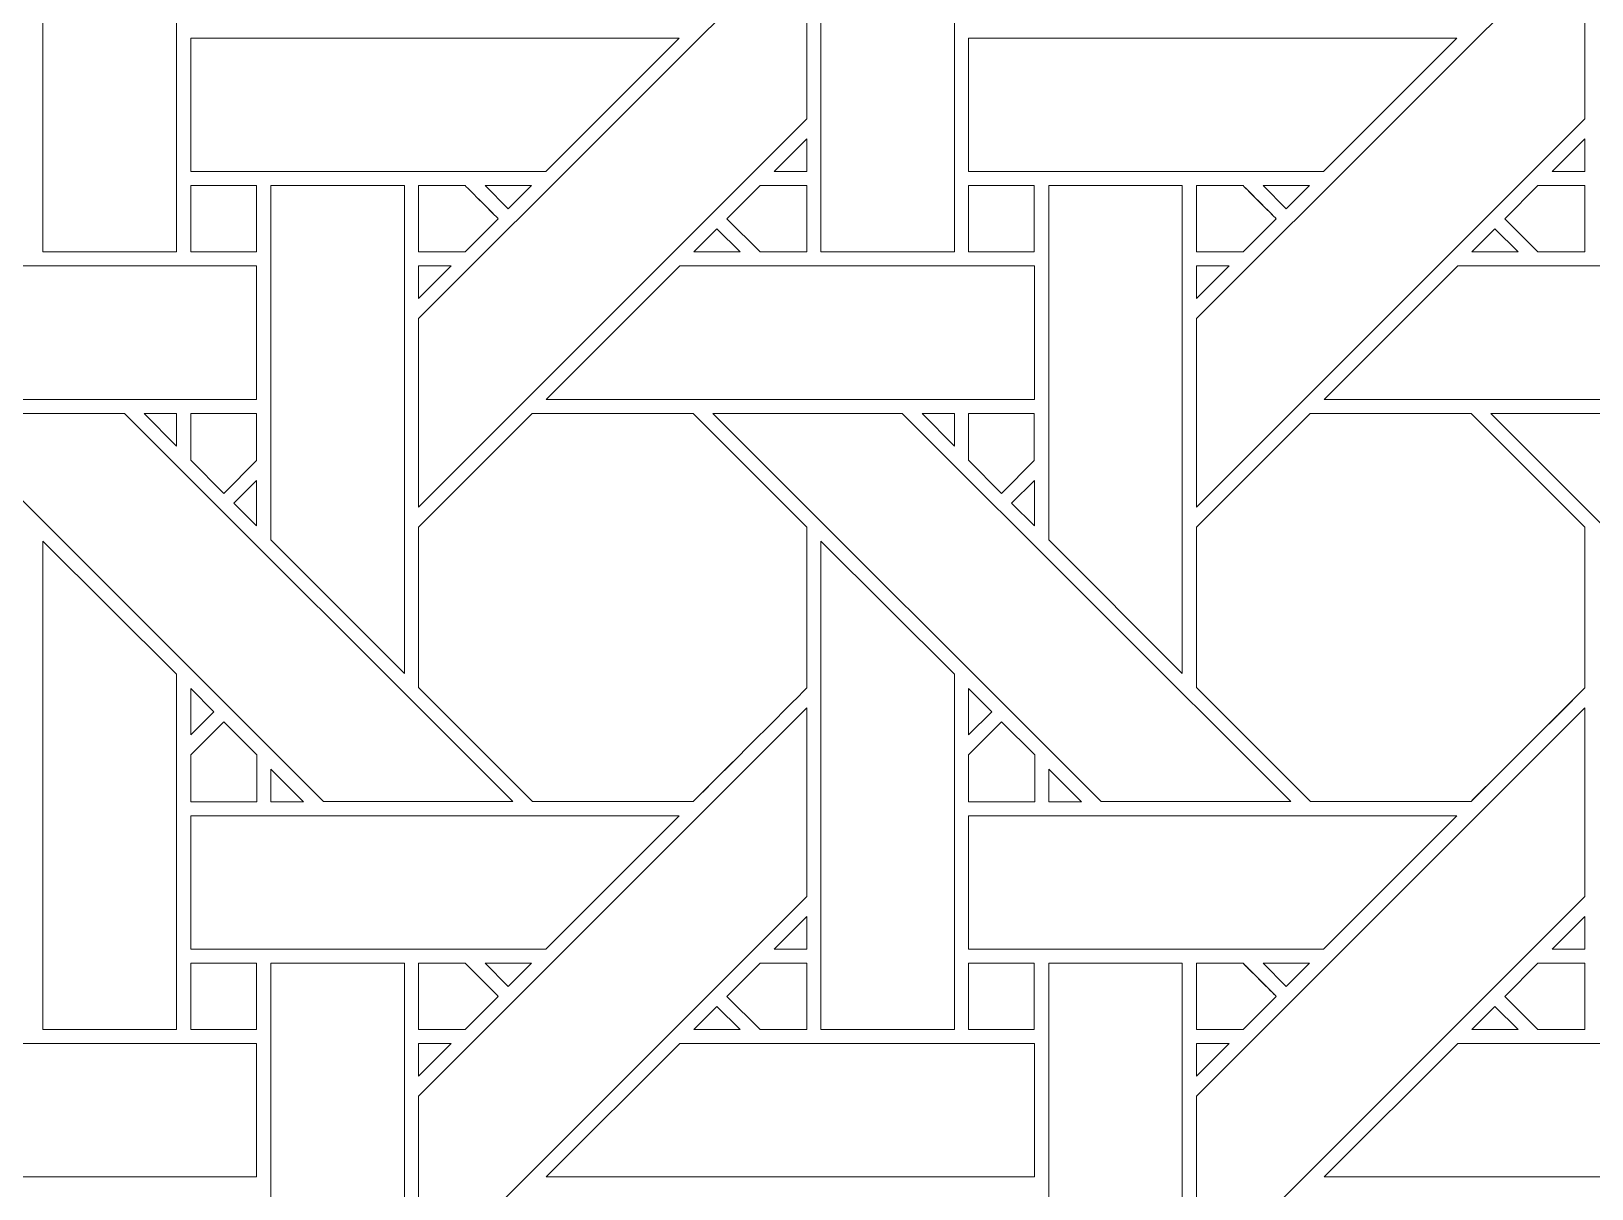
# Model space of a CAD drawing. Header units: inches. Extents: x 9.88 to 14.88, y 6.59 to 11.59.
# Drawn here: x 11.674 to 13.577, y 8.386 to 9.798 of the extents above; entities that cross this region are included whole.
import ezdxf

# ---------------------------------------------------------------- set-up
doc = ezdxf.new("R2010")
doc.units = ezdxf.units.IN
doc.header["$MEASUREMENT"] = 0
doc.layers.add('Design', color=7, linetype='Continuous', lineweight=0)

msp = doc.modelspace()

# ---------------------------------------------------------------- linework, layer by layer
at = {"layer": 'Design'}
for points, knots in [([(12.3829, 11.5948), (11.0021, 11.5948), (9.8829, 10.4755), (9.8829, 9.0948), (9.8829, 7.7141), (11.0021, 6.5948), (12.3829, 6.5948), (13.7636, 6.5948), (14.8829, 7.7141), (14.8829, 9.0948), (14.8829, 10.4755), (13.7636, 11.5948), (12.3829, 11.5948)], [0, 0, 0, 0, 1, 1, 1, 2, 2, 2, 3, 3, 3, 4, 4, 4, 4]), ([(12.3829, 11.2478), (11.1938, 11.2478), (10.2298, 10.2838), (10.2298, 9.0948), (10.2298, 7.9057), (11.1938, 6.9417), (12.3829, 6.9417), (13.5719, 6.9417), (14.5359, 7.9057), (14.5359, 9.0948), (14.5359, 10.2838), (13.5719, 11.2478), (12.3829, 11.2478)], [0, 0, 0, 0, 1, 1, 1, 2, 2, 2, 3, 3, 3, 4, 4, 4, 4]), ([(11.6881, 9.5289), (11.6881, 9.5289), (11.6881, 10.1247), (11.6881, 10.1247), (11.6881, 10.1247), (11.8509, 9.9626), (11.8509, 9.9626), (11.8509, 9.9626), (11.8509, 9.5289), (11.8509, 9.5289), (11.8509, 9.5289), (11.6881, 9.5289), (11.6881, 9.5289)], [0, 0, 0, 0, 1, 1, 1, 2, 2, 2, 3, 3, 3, 4, 4, 4, 4]), ([(12.6368, 9.5289), (12.6368, 9.5289), (12.6368, 10.1247), (12.6368, 10.1247), (12.6368, 10.1247), (12.7996, 9.9626), (12.7996, 9.9626), (12.7996, 9.9626), (12.7996, 9.5289), (12.7996, 9.5289), (12.7996, 9.5289), (12.6368, 9.5289), (12.6368, 9.5289)], [0, 0, 0, 0, 1, 1, 1, 2, 2, 2, 3, 3, 3, 4, 4, 4, 4]), ([(12.6197, 9.6911), (12.6197, 9.6911), (12.146, 9.2175), (12.146, 9.2175), (12.146, 9.2175), (12.146, 9.4476), (12.146, 9.4476), (12.146, 9.4476), (12.6197, 9.9212), (12.6197, 9.9212), (12.6197, 9.9212), (12.6197, 9.6911), (12.6197, 9.6911)], [0, 0, 0, 0, 1, 1, 1, 2, 2, 2, 3, 3, 3, 4, 4, 4, 4]), ([(13.5684, 9.6911), (13.5684, 9.6911), (13.0948, 9.2175), (13.0948, 9.2175), (13.0948, 9.2175), (13.0948, 9.4476), (13.0948, 9.4476), (13.0948, 9.4476), (13.5684, 9.9212), (13.5684, 9.9212), (13.5684, 9.9212), (13.5684, 9.6911), (13.5684, 9.6911)], [0, 0, 0, 0, 1, 1, 1, 2, 2, 2, 3, 3, 3, 4, 4, 4, 4]), ([(12.4639, 9.7896), (12.4639, 9.7896), (12.3012, 9.6269), (12.3012, 9.6269), (12.3012, 9.6269), (11.8682, 9.6269), (11.8682, 9.6269), (11.8682, 9.6269), (11.8682, 9.7896), (11.8682, 9.7896), (11.8682, 9.7896), (12.4639, 9.7896), (12.4639, 9.7896)], [0, 0, 0, 0, 1, 1, 1, 2, 2, 2, 3, 3, 3, 4, 4, 4, 4]), ([(13.4126, 9.7896), (13.4126, 9.7896), (13.2499, 9.6269), (13.2499, 9.6269), (13.2499, 9.6269), (12.8169, 9.6269), (12.8169, 9.6269), (12.8169, 9.6269), (12.8169, 9.7896), (12.8169, 9.7896), (12.8169, 9.7896), (13.4126, 9.7896), (13.4126, 9.7896)], [0, 0, 0, 0, 1, 1, 1, 2, 2, 2, 3, 3, 3, 4, 4, 4, 4]), ([(12.5799, 9.627), (12.5799, 9.627), (12.6197, 9.6667), (12.6197, 9.6667), (12.6197, 9.6667), (12.6197, 9.627), (12.6197, 9.627), (12.6197, 9.627), (12.5799, 9.627), (12.5799, 9.627)], [0, 0, 0, 0, 1, 1, 1, 2, 2, 2, 3, 3, 3, 3]), ([(13.5287, 9.627), (13.5287, 9.627), (13.5684, 9.6667), (13.5684, 9.6667), (13.5684, 9.6667), (13.5684, 9.627), (13.5684, 9.627), (13.5684, 9.627), (13.5287, 9.627), (13.5287, 9.627)], [0, 0, 0, 0, 1, 1, 1, 2, 2, 2, 3, 3, 3, 3]), ([(11.8682, 9.5289), (11.8682, 9.5289), (11.8682, 9.6097), (11.8682, 9.6097), (11.8682, 9.6097), (11.9484, 9.6097), (11.9484, 9.6097), (11.9484, 9.6097), (11.9484, 9.5289), (11.9484, 9.5289), (11.9484, 9.5289), (11.8682, 9.5289), (11.8682, 9.5289)], [0, 0, 0, 0, 1, 1, 1, 2, 2, 2, 3, 3, 3, 4, 4, 4, 4]), ([(11.9484, 9.6097), (11.9484, 9.6097), (11.9484, 9.5289), (11.9484, 9.5289), (11.9484, 9.5289), (11.8682, 9.5289), (11.8682, 9.5289), (11.8682, 9.5289), (11.8682, 9.6097), (11.8682, 9.6097), (11.8682, 9.6097), (11.9484, 9.6097), (11.9484, 9.6097)], [0, 0, 0, 0, 1, 1, 1, 2, 2, 2, 3, 3, 3, 4, 4, 4, 4]), ([(11.966, 9.1775), (11.966, 9.1775), (11.966, 9.6097), (11.966, 9.6097), (11.966, 9.6097), (12.1289, 9.6097), (12.1289, 9.6097), (12.1289, 9.6097), (12.1289, 9.0145), (12.1289, 9.0145), (12.1289, 9.0145), (11.966, 9.1775), (11.966, 9.1775)], [0, 0, 0, 0, 1, 1, 1, 2, 2, 2, 3, 3, 3, 4, 4, 4, 4]), ([(12.2031, 9.6097), (12.2082, 9.6046), (12.239, 9.5737), (12.2434, 9.5693), (12.2434, 9.5693), (12.203, 9.5289), (12.203, 9.5289), (12.203, 9.5289), (12.146, 9.5289), (12.146, 9.5289), (12.146, 9.5289), (12.146, 9.6097), (12.146, 9.6097), (12.146, 9.6097), (12.2031, 9.6097), (12.2031, 9.6097)], [0, 0, 0, 0, 1, 1, 1, 2, 2, 2, 3, 3, 3, 4, 4, 4, 5, 5, 5, 5]), ([(12.2434, 9.5693), (12.2434, 9.5693), (12.203, 9.5289), (12.203, 9.5289), (12.203, 9.5289), (12.146, 9.5289), (12.146, 9.5289), (12.146, 9.5289), (12.146, 9.6097), (12.146, 9.6097), (12.146, 9.6097), (12.2031, 9.6097), (12.2031, 9.6097), (12.2083, 9.6045), (12.2391, 9.5736), (12.2434, 9.5693)], [0, 0, 0, 0, 1, 1, 1, 2, 2, 2, 3, 3, 3, 4, 4, 4, 5, 5, 5, 5]), ([(12.2275, 9.6097), (12.2275, 9.6097), (12.2839, 9.6097), (12.2839, 9.6097), (12.2839, 9.6097), (12.2556, 9.5815), (12.2556, 9.5815), (12.2556, 9.5815), (12.2275, 9.6097), (12.2275, 9.6097)], [0, 0, 0, 0, 1, 1, 1, 2, 2, 2, 3, 3, 3, 3]), ([(12.5626, 9.5289), (12.5626, 9.5289), (12.5222, 9.5693), (12.5222, 9.5693), (12.5222, 9.5693), (12.5627, 9.6097), (12.5627, 9.6097), (12.5627, 9.6097), (12.6197, 9.6097), (12.6197, 9.6097), (12.6197, 9.6097), (12.6197, 9.5289), (12.6197, 9.5289), (12.6197, 9.5289), (12.5626, 9.5289), (12.5626, 9.5289)], [0, 0, 0, 0, 1, 1, 1, 2, 2, 2, 3, 3, 3, 4, 4, 4, 5, 5, 5, 5]), ([(12.6197, 9.6097), (12.6197, 9.6097), (12.6197, 9.5289), (12.6197, 9.5289), (12.6197, 9.5289), (12.5626, 9.5289), (12.5626, 9.5289), (12.5626, 9.5289), (12.5222, 9.5693), (12.5222, 9.5693), (12.5222, 9.5693), (12.5627, 9.6097), (12.5627, 9.6097), (12.5627, 9.6097), (12.6197, 9.6097), (12.6197, 9.6097)], [0, 0, 0, 0, 1, 1, 1, 2, 2, 2, 3, 3, 3, 4, 4, 4, 5, 5, 5, 5]), ([(12.8169, 9.5289), (12.8169, 9.5289), (12.8169, 9.6097), (12.8169, 9.6097), (12.8169, 9.6097), (12.8971, 9.6097), (12.8971, 9.6097), (12.8971, 9.6097), (12.8971, 9.5289), (12.8971, 9.5289), (12.8971, 9.5289), (12.8169, 9.5289), (12.8169, 9.5289)], [0, 0, 0, 0, 1, 1, 1, 2, 2, 2, 3, 3, 3, 4, 4, 4, 4]), ([(12.8971, 9.6097), (12.8971, 9.6097), (12.8971, 9.5289), (12.8971, 9.5289), (12.8971, 9.5289), (12.8169, 9.5289), (12.8169, 9.5289), (12.8169, 9.5289), (12.8169, 9.6097), (12.8169, 9.6097), (12.8169, 9.6097), (12.8971, 9.6097), (12.8971, 9.6097)], [0, 0, 0, 0, 1, 1, 1, 2, 2, 2, 3, 3, 3, 4, 4, 4, 4]), ([(13.0776, 9.0145), (13.0776, 9.0145), (12.9147, 9.1775), (12.9147, 9.1775), (12.9147, 9.1775), (12.9147, 9.6097), (12.9147, 9.6097), (12.9147, 9.6097), (13.0776, 9.6097), (13.0776, 9.6097), (13.0776, 9.6097), (13.0776, 9.0145), (13.0776, 9.0145)], [0, 0, 0, 0, 1, 1, 1, 2, 2, 2, 3, 3, 3, 4, 4, 4, 4]), ([(13.0948, 9.5289), (13.0948, 9.5289), (13.0948, 9.6097), (13.0948, 9.6097), (13.0948, 9.6097), (13.1518, 9.6097), (13.1518, 9.6097), (13.157, 9.6046), (13.1877, 9.5737), (13.1922, 9.5693), (13.1922, 9.5693), (13.1517, 9.5289), (13.1517, 9.5289), (13.1517, 9.5289), (13.0948, 9.5289), (13.0948, 9.5289)], [0, 0, 0, 0, 1, 1, 1, 2, 2, 2, 3, 3, 3, 4, 4, 4, 5, 5, 5, 5]), ([(13.0948, 9.5289), (13.0948, 9.5289), (13.0948, 9.6097), (13.0948, 9.6097), (13.0948, 9.6097), (13.1518, 9.6097), (13.1518, 9.6097), (13.1572, 9.6044), (13.1922, 9.5693), (13.1922, 9.5693), (13.1922, 9.5693), (13.1517, 9.5289), (13.1517, 9.5289), (13.1517, 9.5289), (13.0948, 9.5289), (13.0948, 9.5289)], [0, 0, 0, 0, 1, 1, 1, 2, 2, 2, 3, 3, 3, 4, 4, 4, 5, 5, 5, 5]), ([(13.1762, 9.6097), (13.1762, 9.6097), (13.2326, 9.6097), (13.2326, 9.6097), (13.2326, 9.6097), (13.2044, 9.5815), (13.2044, 9.5815), (13.2044, 9.5815), (13.1762, 9.6097), (13.1762, 9.6097)], [0, 0, 0, 0, 1, 1, 1, 2, 2, 2, 3, 3, 3, 3]), ([(13.5113, 9.5289), (13.5113, 9.5289), (13.471, 9.5693), (13.471, 9.5693), (13.471, 9.5693), (13.5114, 9.6097), (13.5114, 9.6097), (13.5114, 9.6097), (13.5684, 9.6097), (13.5684, 9.6097), (13.5684, 9.6097), (13.5684, 9.5289), (13.5684, 9.5289), (13.5684, 9.5289), (13.5113, 9.5289), (13.5113, 9.5289)], [0, 0, 0, 0, 1, 1, 1, 2, 2, 2, 3, 3, 3, 4, 4, 4, 5, 5, 5, 5]), ([(13.5684, 9.6097), (13.5684, 9.6097), (13.5684, 9.5289), (13.5684, 9.5289), (13.5684, 9.5289), (13.5113, 9.5289), (13.5113, 9.5289), (13.5113, 9.5289), (13.471, 9.5693), (13.471, 9.5693), (13.471, 9.5693), (13.5114, 9.6097), (13.5114, 9.6097), (13.5114, 9.6097), (13.5684, 9.6097), (13.5684, 9.6097)], [0, 0, 0, 0, 1, 1, 1, 2, 2, 2, 3, 3, 3, 4, 4, 4, 5, 5, 5, 5]), ([(12.5384, 9.5289), (12.5384, 9.5289), (12.4819, 9.5289), (12.4819, 9.5289), (12.4819, 9.5289), (12.5101, 9.5571), (12.5101, 9.5571), (12.5101, 9.5571), (12.5384, 9.5289), (12.5384, 9.5289)], [0, 0, 0, 0, 1, 1, 1, 2, 2, 2, 3, 3, 3, 3]), ([(13.4871, 9.5289), (13.4871, 9.5289), (13.4306, 9.5289), (13.4306, 9.5289), (13.4306, 9.5289), (13.4589, 9.5571), (13.4589, 9.5571), (13.4589, 9.5571), (13.4871, 9.5289), (13.4871, 9.5289)], [0, 0, 0, 0, 1, 1, 1, 2, 2, 2, 3, 3, 3, 3]), ([(11.9484, 9.5117), (11.9484, 9.5117), (11.9484, 9.3489), (11.9484, 9.3489), (11.9484, 9.3489), (11.3531, 9.3489), (11.3531, 9.3489), (11.3531, 9.3489), (11.516, 9.5117), (11.516, 9.5117), (11.516, 9.5117), (11.9484, 9.5117), (11.9484, 9.5117)], [0, 0, 0, 0, 1, 1, 1, 2, 2, 2, 3, 3, 3, 4, 4, 4, 4]), ([(12.1859, 9.5117), (12.1859, 9.5117), (12.146, 9.4719), (12.146, 9.4719), (12.146, 9.4719), (12.146, 9.5117), (12.146, 9.5117), (12.146, 9.5117), (12.1859, 9.5117), (12.1859, 9.5117)], [0, 0, 0, 0, 1, 1, 1, 2, 2, 2, 3, 3, 3, 3]), ([(12.8972, 9.5117), (12.8972, 9.5117), (12.8972, 9.3489), (12.8972, 9.3489), (12.8972, 9.3489), (12.3019, 9.3489), (12.3019, 9.3489), (12.3019, 9.3489), (12.4647, 9.5117), (12.4647, 9.5117), (12.4647, 9.5117), (12.8972, 9.5117), (12.8972, 9.5117)], [0, 0, 0, 0, 1, 1, 1, 2, 2, 2, 3, 3, 3, 4, 4, 4, 4]), ([(13.1346, 9.5117), (13.1346, 9.5117), (13.0948, 9.4719), (13.0948, 9.4719), (13.0948, 9.4719), (13.0948, 9.5117), (13.0948, 9.5117), (13.0948, 9.5117), (13.1346, 9.5117), (13.1346, 9.5117)], [0, 0, 0, 0, 1, 1, 1, 2, 2, 2, 3, 3, 3, 3]), ([(13.8459, 9.5117), (13.8459, 9.5117), (13.8459, 9.3489), (13.8459, 9.3489), (13.8459, 9.3489), (13.2506, 9.3489), (13.2506, 9.3489), (13.2506, 9.3489), (13.4135, 9.5117), (13.4135, 9.5117), (13.4135, 9.5117), (13.8459, 9.5117), (13.8459, 9.5117)], [0, 0, 0, 0, 1, 1, 1, 2, 2, 2, 3, 3, 3, 4, 4, 4, 4]), ([(11.5565, 9.3318), (11.5565, 9.3318), (11.7874, 9.3318), (11.7874, 9.3318), (11.7874, 9.3318), (12.2611, 8.8582), (12.2611, 8.8582), (12.2611, 8.8582), (12.03, 8.8582), (12.03, 8.8582), (12.03, 8.8582), (11.5565, 9.3318), (11.5565, 9.3318)], [0, 0, 0, 0, 1, 1, 1, 2, 2, 2, 3, 3, 3, 4, 4, 4, 4]), ([(11.8115, 9.3318), (11.8115, 9.3318), (11.851, 9.3318), (11.851, 9.3318), (11.851, 9.3318), (11.851, 9.292), (11.851, 9.292), (11.851, 9.292), (11.8115, 9.3318), (11.8115, 9.3318)], [0, 0, 0, 0, 1, 1, 1, 2, 2, 2, 3, 3, 3, 3]), ([(11.9484, 9.3318), (11.9484, 9.3318), (11.9484, 9.2742), (11.9484, 9.2742), (11.9484, 9.2742), (11.9085, 9.2343), (11.9085, 9.2343), (11.9085, 9.2343), (11.8682, 9.2746), (11.8682, 9.2746), (11.8682, 9.2746), (11.8682, 9.3318), (11.8682, 9.3318), (11.8682, 9.3318), (11.9484, 9.3318), (11.9484, 9.3318)], [0, 0, 0, 0, 1, 1, 1, 2, 2, 2, 3, 3, 3, 4, 4, 4, 5, 5, 5, 5]), ([(11.9484, 9.2742), (11.9484, 9.2742), (11.9085, 9.2343), (11.9085, 9.2343), (11.9085, 9.2343), (11.8682, 9.2746), (11.8682, 9.2746), (11.8682, 9.2746), (11.8682, 9.3318), (11.8682, 9.3318), (11.8682, 9.3318), (11.9484, 9.3318), (11.9484, 9.3318), (11.9484, 9.3318), (11.9484, 9.2742), (11.9484, 9.2742)], [0, 0, 0, 0, 1, 1, 1, 2, 2, 2, 3, 3, 3, 4, 4, 4, 5, 5, 5, 5]), ([(12.146, 8.9974), (12.146, 8.9974), (12.146, 9.1931), (12.146, 9.1931), (12.146, 9.1931), (12.2847, 9.3318), (12.2847, 9.3318), (12.2847, 9.3318), (12.4809, 9.3318), (12.4809, 9.3318), (12.4809, 9.3318), (12.6197, 9.1931), (12.6197, 9.1931), (12.6197, 9.1931), (12.6197, 8.9969), (12.6197, 8.9969), (12.6019, 8.9789), (12.49, 8.8672), (12.481, 8.8582), (12.481, 8.8582), (12.2853, 8.8582), (12.2853, 8.8582), (12.2853, 8.8582), (12.146, 8.9974), (12.146, 8.9974)], [0, 0, 0, 0, 1, 1, 1, 2, 2, 2, 3, 3, 3, 4, 4, 4, 5, 5, 5, 6, 6, 6, 7, 7, 7, 8, 8, 8, 8]), ([(12.146, 8.9974), (12.146, 8.9974), (12.146, 9.1931), (12.146, 9.1931), (12.146, 9.1931), (12.2847, 9.3318), (12.2847, 9.3318), (12.2847, 9.3318), (12.4809, 9.3318), (12.4809, 9.3318), (12.4809, 9.3318), (12.6197, 9.1931), (12.6197, 9.1931), (12.6197, 9.1931), (12.6197, 8.9969), (12.6197, 8.9969), (12.6018, 8.9788), (12.4899, 8.8671), (12.481, 8.8582), (12.481, 8.8582), (12.2853, 8.8582), (12.2853, 8.8582), (12.2853, 8.8582), (12.146, 8.9974), (12.146, 8.9974)], [0, 0, 0, 0, 1, 1, 1, 2, 2, 2, 3, 3, 3, 4, 4, 4, 5, 5, 5, 6, 6, 6, 7, 7, 7, 8, 8, 8, 8]), ([(12.5052, 9.3318), (12.5052, 9.3318), (12.7361, 9.3318), (12.7361, 9.3318), (12.7361, 9.3318), (13.2098, 8.8582), (13.2098, 8.8582), (13.2098, 8.8582), (12.9788, 8.8582), (12.9788, 8.8582), (12.9788, 8.8582), (12.5052, 9.3318), (12.5052, 9.3318)], [0, 0, 0, 0, 1, 1, 1, 2, 2, 2, 3, 3, 3, 4, 4, 4, 4]), ([(12.7602, 9.3318), (12.7602, 9.3318), (12.7997, 9.3318), (12.7997, 9.3318), (12.7997, 9.3318), (12.7997, 9.292), (12.7997, 9.292), (12.7997, 9.292), (12.7602, 9.3318), (12.7602, 9.3318)], [0, 0, 0, 0, 1, 1, 1, 2, 2, 2, 3, 3, 3, 3]), ([(12.8971, 9.3318), (12.8971, 9.3318), (12.8971, 9.2742), (12.8971, 9.2742), (12.8971, 9.2742), (12.8572, 9.2343), (12.8572, 9.2343), (12.8572, 9.2343), (12.8169, 9.2746), (12.8169, 9.2746), (12.8169, 9.2746), (12.8169, 9.3318), (12.8169, 9.3318), (12.8169, 9.3318), (12.8971, 9.3318), (12.8971, 9.3318)], [0, 0, 0, 0, 1, 1, 1, 2, 2, 2, 3, 3, 3, 4, 4, 4, 5, 5, 5, 5]), ([(12.8971, 9.2742), (12.8971, 9.2742), (12.8572, 9.2343), (12.8572, 9.2343), (12.8572, 9.2343), (12.8169, 9.2746), (12.8169, 9.2746), (12.8169, 9.2746), (12.8169, 9.3318), (12.8169, 9.3318), (12.8169, 9.3318), (12.8971, 9.3318), (12.8971, 9.3318), (12.8971, 9.3318), (12.8971, 9.2742), (12.8971, 9.2742)], [0, 0, 0, 0, 1, 1, 1, 2, 2, 2, 3, 3, 3, 4, 4, 4, 5, 5, 5, 5]), ([(13.0948, 8.9974), (13.0948, 8.9974), (13.0948, 9.1931), (13.0948, 9.1931), (13.0948, 9.1931), (13.2335, 9.3318), (13.2335, 9.3318), (13.2335, 9.3318), (13.4297, 9.3318), (13.4297, 9.3318), (13.4297, 9.3318), (13.5684, 9.1931), (13.5684, 9.1931), (13.5684, 9.1931), (13.5684, 8.9969), (13.5684, 8.9969), (13.5506, 8.9789), (13.4387, 8.8672), (13.4297, 8.8582), (13.4297, 8.8582), (13.234, 8.8582), (13.234, 8.8582), (13.234, 8.8582), (13.0948, 8.9974), (13.0948, 8.9974)], [0, 0, 0, 0, 1, 1, 1, 2, 2, 2, 3, 3, 3, 4, 4, 4, 5, 5, 5, 6, 6, 6, 7, 7, 7, 8, 8, 8, 8]), ([(13.5684, 8.9969), (13.5503, 8.9786), (13.4384, 8.8669), (13.4297, 8.8582), (13.4297, 8.8582), (13.234, 8.8582), (13.234, 8.8582), (13.234, 8.8582), (13.0948, 8.9974), (13.0948, 8.9974), (13.0948, 8.9974), (13.0948, 9.1931), (13.0948, 9.1931), (13.0948, 9.1931), (13.2335, 9.3318), (13.2335, 9.3318), (13.2335, 9.3318), (13.4297, 9.3318), (13.4297, 9.3318), (13.4297, 9.3318), (13.5684, 9.1931), (13.5684, 9.1931), (13.5684, 9.1931), (13.5684, 8.9969), (13.5684, 8.9969)], [0, 0, 0, 0, 1, 1, 1, 2, 2, 2, 3, 3, 3, 4, 4, 4, 5, 5, 5, 6, 6, 6, 7, 7, 7, 8, 8, 8, 8]), ([(14.1585, 8.8582), (14.1585, 8.8582), (13.9275, 8.8582), (13.9275, 8.8582), (13.9275, 8.8582), (13.4539, 9.3318), (13.4539, 9.3318), (13.4539, 9.3318), (13.6849, 9.3318), (13.6849, 9.3318), (13.6849, 9.3318), (14.1585, 8.8582), (14.1585, 8.8582)], [0, 0, 0, 0, 1, 1, 1, 2, 2, 2, 3, 3, 3, 4, 4, 4, 4]), ([(11.9484, 9.25), (11.9484, 9.25), (11.9484, 9.1948), (11.9484, 9.1948), (11.9484, 9.1948), (11.9207, 9.2222), (11.9207, 9.2222), (11.9207, 9.2222), (11.9484, 9.25), (11.9484, 9.25)], [0, 0, 0, 0, 1, 1, 1, 2, 2, 2, 3, 3, 3, 3]), ([(12.8972, 9.25), (12.8972, 9.25), (12.8972, 9.1948), (12.8972, 9.1948), (12.8972, 9.1948), (12.8694, 9.2222), (12.8694, 9.2222), (12.8694, 9.2222), (12.8972, 9.25), (12.8972, 9.25)], [0, 0, 0, 0, 1, 1, 1, 2, 2, 2, 3, 3, 3, 3]), ([(11.8509, 9.0138), (11.8509, 9.0138), (11.8509, 8.5802), (11.8509, 8.5802), (11.8509, 8.5802), (11.6881, 8.5802), (11.6881, 8.5802), (11.6881, 8.5802), (11.6881, 9.176), (11.6881, 9.176), (11.6881, 9.176), (11.8509, 9.0138), (11.8509, 9.0138)], [0, 0, 0, 0, 1, 1, 1, 2, 2, 2, 3, 3, 3, 4, 4, 4, 4]), ([(12.7996, 9.0138), (12.7996, 9.0138), (12.7996, 8.5802), (12.7996, 8.5802), (12.7996, 8.5802), (12.6368, 8.5802), (12.6368, 8.5802), (12.6368, 8.5802), (12.6368, 9.176), (12.6368, 9.176), (12.6368, 9.176), (12.7996, 9.0138), (12.7996, 9.0138)], [0, 0, 0, 0, 1, 1, 1, 2, 2, 2, 3, 3, 3, 4, 4, 4, 4]), ([(11.8682, 8.9396), (11.8682, 8.9396), (11.8682, 8.9963), (11.8682, 8.9963), (11.8682, 8.9963), (11.8964, 8.9678), (11.8964, 8.9678), (11.8964, 8.9678), (11.8682, 8.9396), (11.8682, 8.9396)], [0, 0, 0, 0, 1, 1, 1, 2, 2, 2, 3, 3, 3, 3]), ([(12.8169, 8.9396), (12.8169, 8.9396), (12.8169, 8.9963), (12.8169, 8.9963), (12.8169, 8.9963), (12.8451, 8.9678), (12.8451, 8.9678), (12.8451, 8.9678), (12.8169, 8.9396), (12.8169, 8.9396)], [0, 0, 0, 0, 1, 1, 1, 2, 2, 2, 3, 3, 3, 3]), ([(12.146, 8.2687), (12.146, 8.2687), (12.146, 8.4988), (12.146, 8.4988), (12.146, 8.4988), (12.6197, 8.9724), (12.6197, 8.9724), (12.6197, 8.9724), (12.6197, 8.7424), (12.6197, 8.7424), (12.6197, 8.7424), (12.146, 8.2687), (12.146, 8.2687)], [0, 0, 0, 0, 1, 1, 1, 2, 2, 2, 3, 3, 3, 4, 4, 4, 4]), ([(13.0948, 8.2687), (13.0948, 8.2687), (13.0948, 8.4988), (13.0948, 8.4988), (13.0948, 8.4988), (13.5684, 8.9724), (13.5684, 8.9724), (13.5684, 8.9724), (13.5684, 8.7424), (13.5684, 8.7424), (13.5684, 8.7424), (13.0948, 8.2687), (13.0948, 8.2687)], [0, 0, 0, 0, 1, 1, 1, 2, 2, 2, 3, 3, 3, 4, 4, 4, 4]), ([(11.8682, 8.8579), (11.8682, 8.8579), (11.8682, 8.9152), (11.8682, 8.9152), (11.8682, 8.9152), (11.9085, 8.9555), (11.9085, 8.9555), (11.9085, 8.9555), (11.9488, 8.9152), (11.9488, 8.9152), (11.9488, 8.9152), (11.9488, 8.8579), (11.9488, 8.8579), (11.9488, 8.8579), (11.8682, 8.8579), (11.8682, 8.8579)], [0, 0, 0, 0, 1, 1, 1, 2, 2, 2, 3, 3, 3, 4, 4, 4, 5, 5, 5, 5]), ([(11.8682, 8.8579), (11.8682, 8.8579), (11.8682, 8.9152), (11.8682, 8.9152), (11.8682, 8.9152), (11.9085, 8.9555), (11.9085, 8.9555), (11.9085, 8.9555), (11.9488, 8.9152), (11.9488, 8.9152), (11.9488, 8.9152), (11.9488, 8.8579), (11.9488, 8.8579), (11.9488, 8.8579), (11.8682, 8.8579), (11.8682, 8.8579)], [0, 0, 0, 0, 1, 1, 1, 2, 2, 2, 3, 3, 3, 4, 4, 4, 5, 5, 5, 5]), ([(12.8169, 8.8579), (12.8169, 8.8579), (12.8169, 8.9152), (12.8169, 8.9152), (12.8169, 8.9152), (12.8572, 8.9555), (12.8572, 8.9555), (12.8572, 8.9555), (12.8976, 8.9152), (12.8976, 8.9152), (12.8976, 8.9152), (12.8976, 8.8579), (12.8976, 8.8579), (12.8976, 8.8579), (12.8169, 8.8579), (12.8169, 8.8579)], [0, 0, 0, 0, 1, 1, 1, 2, 2, 2, 3, 3, 3, 4, 4, 4, 5, 5, 5, 5]), ([(12.8572, 8.9555), (12.8572, 8.9555), (12.8976, 8.9152), (12.8976, 8.9152), (12.8976, 8.9152), (12.8976, 8.8579), (12.8976, 8.8579), (12.8976, 8.8579), (12.8169, 8.8579), (12.8169, 8.8579), (12.8169, 8.8579), (12.8169, 8.9152), (12.8169, 8.9152), (12.8169, 8.9152), (12.8572, 8.9555), (12.8572, 8.9555)], [0, 0, 0, 0, 1, 1, 1, 2, 2, 2, 3, 3, 3, 4, 4, 4, 5, 5, 5, 5]), ([(12.0058, 8.8581), (12.0058, 8.8581), (11.9661, 8.8581), (11.9661, 8.8581), (11.9661, 8.8581), (11.9661, 8.8979), (11.9661, 8.8979), (11.9661, 8.8979), (12.0058, 8.8581), (12.0058, 8.8581)], [0, 0, 0, 0, 1, 1, 1, 2, 2, 2, 3, 3, 3, 3]), ([(12.9545, 8.8581), (12.9545, 8.8581), (12.9148, 8.8581), (12.9148, 8.8581), (12.9148, 8.8581), (12.9148, 8.8979), (12.9148, 8.8979), (12.9148, 8.8979), (12.9545, 8.8581), (12.9545, 8.8581)], [0, 0, 0, 0, 1, 1, 1, 2, 2, 2, 3, 3, 3, 3]), ([(11.8682, 8.6782), (11.8682, 8.6782), (11.8682, 8.8409), (11.8682, 8.8409), (11.8682, 8.8409), (12.4639, 8.8409), (12.4639, 8.8409), (12.4639, 8.8409), (12.3012, 8.6782), (12.3012, 8.6782), (12.3012, 8.6782), (11.8682, 8.6782), (11.8682, 8.6782)], [0, 0, 0, 0, 1, 1, 1, 2, 2, 2, 3, 3, 3, 4, 4, 4, 4]), ([(12.8169, 8.6782), (12.8169, 8.6782), (12.8169, 8.8409), (12.8169, 8.8409), (12.8169, 8.8409), (13.4126, 8.8409), (13.4126, 8.8409), (13.4126, 8.8409), (13.2499, 8.6782), (13.2499, 8.6782), (13.2499, 8.6782), (12.8169, 8.6782), (12.8169, 8.6782)], [0, 0, 0, 0, 1, 1, 1, 2, 2, 2, 3, 3, 3, 4, 4, 4, 4]), ([(12.5799, 8.6782), (12.5799, 8.6782), (12.6197, 8.718), (12.6197, 8.718), (12.6197, 8.718), (12.6197, 8.6782), (12.6197, 8.6782), (12.6197, 8.6782), (12.5799, 8.6782), (12.5799, 8.6782)], [0, 0, 0, 0, 1, 1, 1, 2, 2, 2, 3, 3, 3, 3]), ([(13.5287, 8.6782), (13.5287, 8.6782), (13.5684, 8.718), (13.5684, 8.718), (13.5684, 8.718), (13.5684, 8.6782), (13.5684, 8.6782), (13.5684, 8.6782), (13.5287, 8.6782), (13.5287, 8.6782)], [0, 0, 0, 0, 1, 1, 1, 2, 2, 2, 3, 3, 3, 3]), ([(11.8682, 8.5801), (11.8682, 8.5801), (11.8682, 8.6609), (11.8682, 8.6609), (11.8682, 8.6609), (11.9484, 8.6609), (11.9484, 8.6609), (11.9484, 8.6609), (11.9484, 8.5801), (11.9484, 8.5801), (11.9484, 8.5801), (11.8682, 8.5801), (11.8682, 8.5801)], [0, 0, 0, 0, 1, 1, 1, 2, 2, 2, 3, 3, 3, 4, 4, 4, 4]), ([(11.8682, 8.6609), (11.8682, 8.6609), (11.9484, 8.6609), (11.9484, 8.6609), (11.9484, 8.6609), (11.9484, 8.5801), (11.9484, 8.5801), (11.9484, 8.5801), (11.8682, 8.5801), (11.8682, 8.5801), (11.8682, 8.5801), (11.8682, 8.6609), (11.8682, 8.6609)], [0, 0, 0, 0, 1, 1, 1, 2, 2, 2, 3, 3, 3, 4, 4, 4, 4]), ([(12.1289, 8.6609), (12.1289, 8.6609), (12.1289, 8.0658), (12.1289, 8.0658), (12.1289, 8.0658), (11.966, 8.2287), (11.966, 8.2287), (11.966, 8.2287), (11.966, 8.6609), (11.966, 8.6609), (11.966, 8.6609), (12.1289, 8.6609), (12.1289, 8.6609)], [0, 0, 0, 0, 1, 1, 1, 2, 2, 2, 3, 3, 3, 4, 4, 4, 4]), ([(12.2434, 8.6206), (12.2434, 8.6206), (12.203, 8.5802), (12.203, 8.5802), (12.203, 8.5802), (12.146, 8.5802), (12.146, 8.5802), (12.146, 8.5802), (12.146, 8.6609), (12.146, 8.6609), (12.146, 8.6609), (12.2031, 8.6609), (12.2031, 8.6609), (12.2082, 8.6558), (12.239, 8.625), (12.2434, 8.6206)], [0, 0, 0, 0, 1, 1, 1, 2, 2, 2, 3, 3, 3, 4, 4, 4, 5, 5, 5, 5]), ([(12.2434, 8.6206), (12.2434, 8.6206), (12.203, 8.5802), (12.203, 8.5802), (12.203, 8.5802), (12.146, 8.5802), (12.146, 8.5802), (12.146, 8.5802), (12.146, 8.6609), (12.146, 8.6609), (12.146, 8.6609), (12.2031, 8.6609), (12.2031, 8.6609), (12.2085, 8.6556), (12.2434, 8.6206), (12.2434, 8.6206)], [0, 0, 0, 0, 1, 1, 1, 2, 2, 2, 3, 3, 3, 4, 4, 4, 5, 5, 5, 5]), ([(12.2275, 8.6609), (12.2275, 8.6609), (12.2839, 8.6609), (12.2839, 8.6609), (12.2839, 8.6609), (12.2556, 8.6328), (12.2556, 8.6328), (12.2556, 8.6328), (12.2275, 8.6609), (12.2275, 8.6609)], [0, 0, 0, 0, 1, 1, 1, 2, 2, 2, 3, 3, 3, 3]), ([(12.5627, 8.661), (12.5627, 8.661), (12.6197, 8.661), (12.6197, 8.661), (12.6197, 8.661), (12.6197, 8.5802), (12.6197, 8.5802), (12.6197, 8.5802), (12.5626, 8.5802), (12.5626, 8.5802), (12.5626, 8.5802), (12.5222, 8.6205), (12.5222, 8.6205), (12.5222, 8.6205), (12.5627, 8.661), (12.5627, 8.661)], [0, 0, 0, 0, 1, 1, 1, 2, 2, 2, 3, 3, 3, 4, 4, 4, 5, 5, 5, 5]), ([(12.5222, 8.6205), (12.5222, 8.6205), (12.5627, 8.661), (12.5627, 8.661), (12.5627, 8.661), (12.6197, 8.661), (12.6197, 8.661), (12.6197, 8.661), (12.6197, 8.5802), (12.6197, 8.5802), (12.6197, 8.5802), (12.5626, 8.5802), (12.5626, 8.5802), (12.5626, 8.5802), (12.5222, 8.6205), (12.5222, 8.6205)], [0, 0, 0, 0, 1, 1, 1, 2, 2, 2, 3, 3, 3, 4, 4, 4, 5, 5, 5, 5]), ([(12.8169, 8.6609), (12.8169, 8.6609), (12.8971, 8.6609), (12.8971, 8.6609), (12.8971, 8.6609), (12.8971, 8.5802), (12.8971, 8.5802), (12.8971, 8.5802), (12.8169, 8.5802), (12.8169, 8.5802), (12.8169, 8.5802), (12.8169, 8.6609), (12.8169, 8.6609)], [0, 0, 0, 0, 1, 1, 1, 2, 2, 2, 3, 3, 3, 4, 4, 4, 4]), ([(12.8971, 8.6609), (12.8971, 8.6609), (12.8971, 8.5802), (12.8971, 8.5802), (12.8971, 8.5802), (12.8169, 8.5802), (12.8169, 8.5802), (12.8169, 8.5802), (12.8169, 8.6609), (12.8169, 8.6609), (12.8169, 8.6609), (12.8971, 8.6609), (12.8971, 8.6609)], [0, 0, 0, 0, 1, 1, 1, 2, 2, 2, 3, 3, 3, 4, 4, 4, 4]), ([(13.0776, 8.6609), (13.0776, 8.6609), (13.0776, 8.0658), (13.0776, 8.0658), (13.0776, 8.0658), (12.9147, 8.2287), (12.9147, 8.2287), (12.9147, 8.2287), (12.9147, 8.6609), (12.9147, 8.6609), (12.9147, 8.6609), (13.0776, 8.6609), (13.0776, 8.6609)], [0, 0, 0, 0, 1, 1, 1, 2, 2, 2, 3, 3, 3, 4, 4, 4, 4]), ([(13.1922, 8.6206), (13.1922, 8.6206), (13.1517, 8.5802), (13.1517, 8.5802), (13.1517, 8.5802), (13.0948, 8.5802), (13.0948, 8.5802), (13.0948, 8.5802), (13.0948, 8.6609), (13.0948, 8.6609), (13.0948, 8.6609), (13.1518, 8.6609), (13.1518, 8.6609), (13.157, 8.6558), (13.1877, 8.625), (13.1922, 8.6206)], [0, 0, 0, 0, 1, 1, 1, 2, 2, 2, 3, 3, 3, 4, 4, 4, 5, 5, 5, 5]), ([(13.0948, 8.6609), (13.0948, 8.6609), (13.1518, 8.6609), (13.1518, 8.6609), (13.1573, 8.6555), (13.1881, 8.6246), (13.1922, 8.6206), (13.1922, 8.6206), (13.1517, 8.5802), (13.1517, 8.5802), (13.1517, 8.5802), (13.0948, 8.5802), (13.0948, 8.5802), (13.0948, 8.5802), (13.0948, 8.6609), (13.0948, 8.6609)], [0, 0, 0, 0, 1, 1, 1, 2, 2, 2, 3, 3, 3, 4, 4, 4, 5, 5, 5, 5]), ([(13.2327, 8.6609), (13.2327, 8.6609), (13.2044, 8.6328), (13.2044, 8.6328), (13.2044, 8.6328), (13.1762, 8.6609), (13.1762, 8.6609), (13.1762, 8.6609), (13.2327, 8.6609), (13.2327, 8.6609)], [0, 0, 0, 0, 1, 1, 1, 2, 2, 2, 3, 3, 3, 3]), ([(13.5114, 8.661), (13.5114, 8.661), (13.5684, 8.661), (13.5684, 8.661), (13.5684, 8.661), (13.5684, 8.5802), (13.5684, 8.5802), (13.5684, 8.5802), (13.5113, 8.5802), (13.5113, 8.5802), (13.5113, 8.5802), (13.471, 8.6205), (13.471, 8.6205), (13.471, 8.6205), (13.5114, 8.661), (13.5114, 8.661)], [0, 0, 0, 0, 1, 1, 1, 2, 2, 2, 3, 3, 3, 4, 4, 4, 5, 5, 5, 5]), ([(13.471, 8.6205), (13.471, 8.6205), (13.5114, 8.661), (13.5114, 8.661), (13.5114, 8.661), (13.5684, 8.661), (13.5684, 8.661), (13.5684, 8.661), (13.5684, 8.5802), (13.5684, 8.5802), (13.5684, 8.5802), (13.5113, 8.5802), (13.5113, 8.5802), (13.5113, 8.5802), (13.471, 8.6205), (13.471, 8.6205)], [0, 0, 0, 0, 1, 1, 1, 2, 2, 2, 3, 3, 3, 4, 4, 4, 5, 5, 5, 5]), ([(12.5384, 8.5802), (12.5384, 8.5802), (12.4819, 8.5802), (12.4819, 8.5802), (12.4819, 8.5802), (12.5101, 8.6084), (12.5101, 8.6084), (12.5101, 8.6084), (12.5384, 8.5802), (12.5384, 8.5802)], [0, 0, 0, 0, 1, 1, 1, 2, 2, 2, 3, 3, 3, 3]), ([(13.4871, 8.5802), (13.4871, 8.5802), (13.4306, 8.5802), (13.4306, 8.5802), (13.4306, 8.5802), (13.4589, 8.6084), (13.4589, 8.6084), (13.4589, 8.6084), (13.4871, 8.5802), (13.4871, 8.5802)], [0, 0, 0, 0, 1, 1, 1, 2, 2, 2, 3, 3, 3, 3]), ([(11.3532, 8.4002), (11.3532, 8.4002), (11.516, 8.563), (11.516, 8.563), (11.516, 8.563), (11.9484, 8.563), (11.9484, 8.563), (11.9484, 8.563), (11.9484, 8.4002), (11.9484, 8.4002), (11.9484, 8.4002), (11.3532, 8.4002), (11.3532, 8.4002)], [0, 0, 0, 0, 1, 1, 1, 2, 2, 2, 3, 3, 3, 4, 4, 4, 4]), ([(12.1859, 8.563), (12.1859, 8.563), (12.146, 8.5232), (12.146, 8.5232), (12.146, 8.5232), (12.146, 8.563), (12.146, 8.563), (12.146, 8.563), (12.1859, 8.563), (12.1859, 8.563)], [0, 0, 0, 0, 1, 1, 1, 2, 2, 2, 3, 3, 3, 3]), ([(12.3019, 8.4002), (12.3019, 8.4002), (12.4647, 8.563), (12.4647, 8.563), (12.4647, 8.563), (12.8972, 8.563), (12.8972, 8.563), (12.8972, 8.563), (12.8972, 8.4002), (12.8972, 8.4002), (12.8972, 8.4002), (12.3019, 8.4002), (12.3019, 8.4002)], [0, 0, 0, 0, 1, 1, 1, 2, 2, 2, 3, 3, 3, 4, 4, 4, 4]), ([(13.1346, 8.563), (13.1346, 8.563), (13.0948, 8.5232), (13.0948, 8.5232), (13.0948, 8.5232), (13.0948, 8.563), (13.0948, 8.563), (13.0948, 8.563), (13.1346, 8.563), (13.1346, 8.563)], [0, 0, 0, 0, 1, 1, 1, 2, 2, 2, 3, 3, 3, 3]), ([(13.2506, 8.4002), (13.2506, 8.4002), (13.4135, 8.563), (13.4135, 8.563), (13.4135, 8.563), (13.8459, 8.563), (13.8459, 8.563), (13.8459, 8.563), (13.8459, 8.4002), (13.8459, 8.4002), (13.8459, 8.4002), (13.2506, 8.4002), (13.2506, 8.4002)], [0, 0, 0, 0, 1, 1, 1, 2, 2, 2, 3, 3, 3, 4, 4, 4, 4])]:
    msp.add_open_spline(points, degree=3, knots=knots, dxfattribs=at)

doc.saveas('drawing.dxf')
